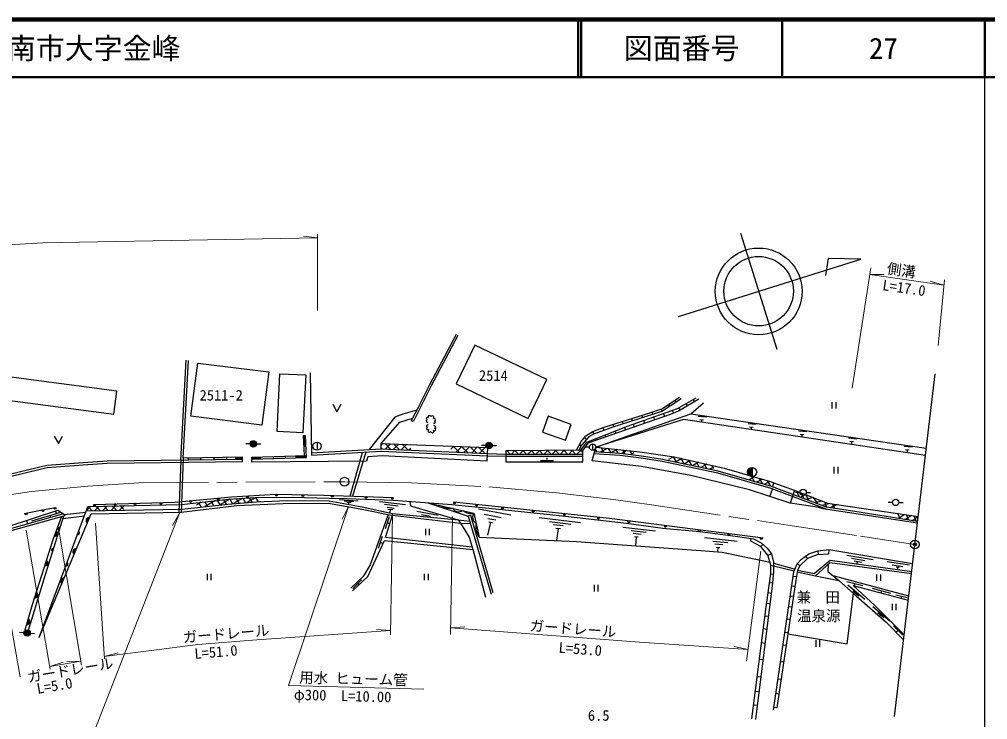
# Model space of a CAD drawing. Units: millimetres at full size, sheet at 1:1000; details may follow other scales. Extents: x 40000 to 680000, y 20000 to 380000.
# Drawn here: x 412178 to 579500, y 258954 to 380000 of the extents above; entities that cross this region are included whole.
import ezdxf
from ezdxf.enums import TextEntityAlignment as Align

# ---------------------------------------------------------------- set-up
doc = ezdxf.new("R2010")
doc.units = ezdxf.units.MM
doc.header["$LTSCALE"] = 1000
doc.header["$PDMODE"] = 32
doc.header["$PDSIZE"] = 500
doc.linetypes.add('CHAIN', pattern=[18.5, 12, -1.5, 3.5, -1.5])
for name, color, linetype, lineweight in [('M-BGD', 7, 'Continuous', 25), ('M-BMK', 2, 'CHAIN', 13), ('M-BMK-OTRS', 5, 'Continuous', 25), ('M-BMK-SRVR', 3, 'Continuous', 25), ('M-STR-HTXT', 7, 'Continuous', 13), ('M-TTL', 2, 'Continuous', 140), ('M-TTL-BAND', 7, 'Continuous', 25), ('M-TTL-LINE', 7, 'Continuous', 50)]:
    doc.layers.add(name, color=color, linetype=linetype, lineweight=lineweight)
for name, color, linetype in [('M-BMK-HTXT', 7, 'Continuous'), ('M-OTRS', 6, 'Continuous'), ('M-TTL-TXT', 7, 'Continuous')]:
    doc.layers.add(name, color=color, linetype=linetype)
doc.styles.add('ＭＳ ゴシック', font='')
doc.styles.get('ＭＳ ゴシック').set_extended_font_data('MS Gothic')

msp = doc.modelspace()

# ---------------------------------------------------------------- hatches: boundary and pattern name
at = {"layer": 'M-BGD'}
for points in [[(461651, 308079), (461301, 308065), (461374, 306218), (461724, 306232)], [(452050, 306620, 0.41421), (452600, 306070, 0.41421), (453150, 306620, 1)], [(492797, 306333, 0.41421), (493347, 305783, 0.41421), (493897, 306333, 1)], [(461787, 304611), (459945, 304559), (459955, 304209), (461801, 304262)], [(443524, 303812), (443519, 304212), (441376, 304186), (441381, 303786)], [(445863, 304241), (445868, 303841), (448051, 303868), (448046, 304268)], [(450728, 303901), (450723, 304301), (449537, 304286), (449542, 303886)], [(453907, 304389), (452337, 304345), (452331, 303994), (453917, 304039)], [(458138, 304508), (456052, 304449), (456062, 304100), (458147, 304158)], [(538791, 300948), (538791, 302548, 0.41421), (537991, 301748, 0.41421)], [(423921, 292971), (424304, 293885, 0.82183)], [(418498, 291587), (418199, 290643, 0.82183)], [(419046, 291596), (419234, 292193, 0.84072)], [(422424, 291502), (422206, 290915, 0.84072)], [(417915, 288008), (418103, 288605, 0.84072)], [(421649, 287547), (422032, 288460, 0.82183)], [(416845, 286467), (416546, 285522, 0.82183)], [(420426, 286114), (420209, 285527, 0.84072)], [(419531, 282490), (419913, 283404, 0.82183)], [(415099, 280945), (414800, 280001, 0.82183)], [(413718, 276361), (413419, 275416, 0.82183)], [(412966, 273957, 1), (414064, 273886, 0.41421), (413551, 274470, 0.41421)]]:
    msp.add_hatch(color=256, dxfattribs=at).paths.add_polyline_path(points)

# ---------------------------------------------------------------- linework, layer by layer
for p, q in [((440076, 303770), (441017, 321074)), ((440499, 304175), (441416, 321053)), ((462447, 318895), (462649, 304645)), ((524341, 313429), (524557, 313101)), ((525418, 314120), (525626, 313805)), ((527367, 313572), (527608, 313166)), ((528625, 314289), (528853, 313904)), ((552576, 313837), (552576, 312719)), ((553243, 313837), (553243, 312719)), ((519741, 311548), (519838, 311140)), ((521476, 312104), (521604, 311700)), ((521761, 311262), (521940, 310748)), ((523084, 312655), (523272, 312254)), ((523499, 311884), (523683, 311355)), ((524992, 312418), (525194, 311909)), ((526102, 312852), (526355, 312424)), ((528203, 311822), (568905, 305893)), ((529507, 311424), (530901, 311293)), ((480215, 310467), (479903, 310626)), ((514748, 309975), (514878, 309566)), ((516366, 310485), (516495, 310079)), ((517950, 310984), (518077, 310581)), ((518243, 310003), (518411, 309519)), ((520012, 310636), (520185, 310137)), ((529740, 310849), (530381, 310789)), ((530061, 310819), (530032, 310430)), ((538101, 310163), (539496, 310032)), ((538335, 309588), (538975, 309528)), ((538655, 309558), (538626, 309168)), ((461301, 308065), (461651, 308079)), ((461438, 304601), (461301, 308065)), ((461801, 304262), (461651, 308079)), ((511279, 308781), (511450, 308317)), ((512984, 309406), (513154, 308946)), ((513376, 308152), (513496, 307808)), ((515106, 308819), (515246, 308417)), ((516738, 309449), (516897, 308992)), ((546858, 308887), (548252, 308756)), ((547091, 308311), (547732, 308251)), ((547412, 308281), (547383, 307892)), ((452050, 306620), (451300, 306620)), ((453150, 306620), (453900, 306620)), ((461374, 306218), (461724, 306232)), ((463612, 306930), (463612, 305530)), ((474976, 306684), (474693, 306401)), ((475391, 306669), (476392, 305668)), ((476340, 306635), (475415, 305709)), ((477704, 306585), (476772, 305652)), ((476859, 306616), (477868, 305607)), ((479069, 306535), (478130, 305596)), ((478327, 306562), (479344, 305545)), ((479795, 306508), (479820, 306482)), ((487254, 306235), (486730, 305711)), ((487134, 306239), (488199, 305175)), ((492797, 306333), (492047, 306333)), ((493897, 306333), (494647, 306333)), ((508963, 306485), (509268, 306312)), ((509829, 307750), (510222, 307396)), ((510532, 307055), (510619, 306806)), ((511235, 306614), (511235, 305514)), ((511767, 307531), (511868, 307241)), ((555440, 307641), (556834, 307511)), ((555673, 307066), (556314, 307006)), ((555993, 307036), (555965, 306647)), ((565055, 306224), (566449, 306093)), ((452337, 304345), (461791, 304611)), ((459945, 304559), (459955, 304209)), ((469327, 297608), (471495, 305155)), ((472028, 305186), (469752, 297595)), ((474686, 305960), (474916, 305730)), ((479797, 305849), (479487, 305539)), ((486711, 305249), (486723, 305237)), ((488619, 306185), (487632, 305199)), ((488602, 306186), (489675, 305113)), ((489983, 306135), (488990, 305142)), ((490070, 306132), (491150, 305052)), ((491347, 306085), (490347, 305085)), ((491538, 306078), (492626, 304990)), ((492712, 306035), (491705, 305029)), ((496318, 305399), (496236, 305317)), ((496459, 305400), (496990, 304869)), ((497748, 305415), (497202, 304869)), ((497857, 305416), (498404, 304869)), ((499178, 305431), (498617, 304869)), ((499256, 305432), (499818, 304869)), ((500609, 305447), (500031, 304869)), ((500654, 305448), (501232, 304869)), ((502039, 305463), (501445, 304869)), ((502053, 305463), (502647, 304869)), ((503469, 305479), (502859, 304869)), ((503451, 305479), (504061, 304869)), ((504900, 305496), (504274, 304869)), ((504849, 305495), (505475, 304869)), ((506330, 305512), (505688, 304869)), ((506248, 305511), (506889, 304869)), ((507760, 305528), (507102, 304869)), ((507646, 305527), (508303, 304869)), ((509191, 305544), (508516, 304869)), ((509045, 305542), (509529, 305058)), ((510685, 306064), (509935, 306064)), ((511694, 305719), (511993, 305202)), ((512049, 306024), (511725, 305837)), ((511785, 306064), (512535, 306064)), ((513746, 305849), (512571, 305171)), ((512713, 305955), (513185, 305137)), ((513941, 305829), (514377, 305073)), ((515442, 305674), (514400, 305072)), ((515169, 305702), (515569, 305009)), ((517139, 305499), (516203, 304958)), ((516396, 305575), (516797, 304881)), ((517624, 305449), (518045, 304719)), ((518370, 305055), (517836, 304746)), ((565288, 305648), (565928, 305588)), ((565608, 305618), (565579, 305229)), ((440076, 303770), (439729, 294816)), ((440499, 304175), (440136, 294824)), ((450723, 304301), (440499, 304175)), ((441381, 303786), (441376, 304186)), ((443524, 303812), (443519, 304212)), ((445868, 303841), (445863, 304241)), ((448051, 303868), (448046, 304268)), ((449537, 304286), (449542, 303886)), ((450728, 303901), (450723, 304301)), ((450733, 303501), (450728, 303901)), ((452331, 303994), (452337, 304345)), ((453917, 304039), (453907, 304389)), ((456052, 304449), (456062, 304100)), ((458138, 304508), (458147, 304158)), ((502224, 303738), (504481, 303742)), ((503359, 303943), (503364, 304216)), ((524341, 303815), (524413, 303690)), ((525223, 304392), (524358, 303893)), ((525157, 304402), (525729, 303411)), ((526676, 304076), (525578, 303443)), ((526473, 304121), (527045, 303131)), ((528118, 303754), (527040, 303132)), ((527799, 303826), (528361, 302851)), ((529560, 303432), (528502, 302822)), ((529124, 303530), (529677, 302572)), ((531003, 303111), (529964, 302511)), ((530450, 303234), (530993, 302292)), ((531775, 302938), (532101, 302373)), ((532154, 302620), (531427, 302200)), ((538791, 302548), (538791, 300948)), ((552949, 302633), (552949, 301515)), ((553616, 302633), (553616, 301515)), ((537797, 300509), (537813, 300481)), ((539189, 300908), (538237, 300359)), ((538694, 300954), (539197, 300083)), ((540512, 300518), (539573, 299976)), ((540016, 300664), (540581, 299686)), ((541831, 300125), (540909, 299592)), ((541408, 300253), (541965, 299289)), ((542333, 299170), (542579, 299856)), ((541875, 297543), (542343, 298792)), ((542374, 299283), (542239, 299205)), ((546098, 298594), (545379, 296397)), ((547062, 298237), (546312, 298237)), ((546988, 297423), (546506, 298440)), ((548037, 297848), (547144, 297365)), ((547270, 298144), (547795, 297120)), ((548037, 297848), (548592, 296821)), ((548162, 298237), (548912, 298237)), ((443593, 296523), (442768, 296047)), ((443133, 296471), (443579, 295699)), ((444217, 296594), (444662, 295822)), ((446081, 296805), (444309, 295782)), ((445301, 296716), (445746, 295945)), ((446385, 296839), (446830, 296068)), ((448547, 297074), (446799, 296065)), ((447468, 296962), (447913, 296191)), ((448558, 297074), (449015, 296283)), ((450809, 297225), (449200, 296296)), ((449670, 297149), (450123, 296364)), ((450782, 297223), (451231, 296445)), ((453063, 297372), (451490, 296464)), ((451894, 297297), (452339, 296526)), ((453006, 297371), (453452, 296599)), ((453862, 296678), (453746, 296611)), ((467509, 297022), (470737, 296773)), ((468305, 296794), (469974, 296648)), ((468759, 296551), (469493, 296492)), ((469126, 296522), (469066, 296188)), ((474421, 296678), (478889, 296169)), ((475277, 296174), (477611, 295908)), ((549331, 297348), (548124, 296997)), ((549331, 297348), (550099, 296256)), ((550894, 296744), (549562, 296458)), ((552300, 296317), (550912, 295951)), ((551299, 296587), (551633, 295680)), ((552642, 296266), (553076, 295463)), ((563068, 296500), (562318, 296500)), ((564168, 296500), (564918, 296500)), ((414307, 293317), (419316, 294833)), ((418572, 294608), (418441, 295012)), ((419940, 294385), (423654, 294820)), ((424477, 295784), (423744, 295050)), ((424060, 295774), (424767, 295067)), ((425924, 295816), (425182, 295074)), ((425443, 295806), (426158, 295090)), ((427371, 295849), (426620, 295098)), ((426826, 295837), (427549, 295114)), ((428818, 295882), (428058, 295122)), ((428209, 295868), (428940, 295137)), ((430264, 295914), (429497, 295146)), ((429593, 295899), (430202, 295289)), ((475729, 295662), (476933, 295525)), ((475874, 295352), (476710, 295257)), ((476292, 295305), (476158, 294706)), ((480853, 294980), (484568, 294313)), ((491502, 295367), (497078, 294363)), ((553562, 296128), (552242, 295589)), ((564358, 293680), (563969, 294573)), ((413657, 292808), (413467, 293392)), ((417591, 293909), (417480, 294278)), ((419708, 293697), (423419, 294186)), ((476060, 294011), (475382, 291949)), ((476179, 292811), (475716, 292963)), ((481643, 294404), (483222, 294131)), ((488018, 293489), (490009, 293274)), ((488432, 292893), (490134, 292846)), ((492514, 294444), (495461, 293913)), ((493621, 293099), (493089, 290836)), ((493143, 293724), (494508, 293479)), ((493280, 293160), (493961, 293038)), ((501975, 293867), (509137, 293025)), ((503764, 293193), (507449, 292760)), ((565115, 294402), (564144, 293715)), ((566322, 294222), (565334, 293523)), ((565903, 293431), (565505, 294344)), ((567502, 294045), (566497, 293335)), ((567208, 293220), (566803, 294150)), ((482352, 291954), (482352, 290836)), ((483019, 291954), (483019, 290836)), ((504459, 292691), (506123, 292495)), ((504910, 292061), (505697, 291968)), ((505303, 292014), (504969, 289892)), ((516484, 292250), (522092, 291611)), ((517878, 291626), (520508, 291379)), ((518220, 291168), (519614, 291038)), ((474847, 290621), (474168, 288559)), ((474966, 289421), (474502, 289573)), ((518453, 290593), (519093, 290533)), ((518773, 290563), (518659, 288999)), ((530598, 290427), (536206, 289788)), ((531992, 289803), (534622, 289556)), ((532334, 289345), (533728, 289215)), ((532567, 288770), (533207, 288710)), ((532887, 288740), (532830, 287962)), ((540320, 288868), (540647, 289255)), ((550170, 288129), (550225, 287441)), ((541535, 287383), (542131, 287615)), ((548381, 286809), (548067, 287226)), ((555191, 287372), (559739, 286652)), ((555953, 286851), (558273, 286484)), ((556409, 286399), (557746, 286188)), ((556944, 285866), (557014, 286303)), ((562158, 286277), (565973, 285731)), ((542054, 285668), (542503, 285535)), ((542503, 285982), (546212, 284978)), ((542503, 285535), (546080, 284667)), ((547049, 285556), (546644, 285934)), ((562999, 285691), (564853, 285438)), ((563702, 285378), (564234, 285303)), ((563968, 285341), (563909, 284910)), ((444623, 284182), (444623, 283064)), ((445289, 284182), (445289, 283064)), ((469825, 281639), (471274, 283097)), ((482158, 284182), (482158, 283064)), ((482825, 284182), (482825, 283064)), ((542050, 284160), (542467, 284122)), ((546442, 283624), (545893, 283706)), ((565872, 280291), (552816, 283791)), ((555153, 282811), (557938, 282119)), ((560314, 284042), (560314, 282924)), ((560980, 284042), (560980, 282924)), ((470657, 282476), (470859, 282260)), ((511502, 282231), (511502, 281113)), ((512168, 282231), (512168, 281113)), ((541839, 282653), (542328, 282592)), ((546174, 281947), (545644, 282025)), ((555325, 282253), (558290, 279756)), ((556193, 281242), (557252, 280377)), ((556545, 282465), (556443, 282076)), ((559535, 281680), (562728, 280810)), ((561131, 281245), (561017, 280867)), ((541595, 280908), (542108, 280843)), ((545915, 280216), (545388, 280295)), ((556722, 280810), (556521, 280576)), ((563662, 280543), (565609, 280067)), ((564636, 280305), (564538, 279937)), ((541340, 279085), (541878, 279018)), ((545641, 278376), (545116, 278454)), ((559636, 278506), (562601, 276009)), ((562976, 278980), (562976, 277862)), ((563643, 278980), (563643, 277862)), ((541052, 276902), (541604, 276833)), ((545324, 276254), (544802, 276332)), ((560504, 277495), (561563, 276631)), ((561033, 277063), (560832, 276829)), ((540769, 274690), (541325, 274620)), ((563221, 275156), (564834, 273578)), ((412966, 273957), (412218, 274005)), ((414064, 273886), (414812, 273837)), ((544468, 274079), (544988, 274001)), ((564028, 274367), (563706, 274055)), ((540457, 272262), (541020, 272191)), ((544654, 271763), (544137, 271840)), ((549793, 272664), (549793, 271546)), ((550460, 272664), (550460, 271546)), ((540089, 269393), (540659, 269321)), ((544222, 268862), (543708, 268938)), ((539706, 266403), (540283, 266331)), ((543777, 265878), (543266, 265954)), ((539384, 263897), (539968, 263823)), ((543399, 263350), (542895, 263446)), ((539078, 261508), (539668, 261434))]:
    msp.add_line(p, q, dxfattribs=at)
for points in [[(487657, 325527), (483043, 316843), (481071, 312910), (480134, 311078), (479903, 310626)], [(487966, 325363), (483354, 316682), (481383, 312752), (480446, 310919), (480215, 310467)], [(508461, 305536), (509241, 307012), (510048, 308024), (511279, 308781), (513260, 309506), (521118, 311982), (523193, 312692), (526277, 314671)], [(466328, 313457), (467044, 312162), (467760, 313457)], [(526546, 314411), (523200, 312207), (514579, 309471), (511367, 308287), (510596, 307812), (509304, 306376), (508829, 305540)], [(509220, 305544), (510232, 306939), (517293, 309663), (525927, 312753), (529112, 314565)], [(529574, 314332), (526081, 312262), (524655, 311694), (510433, 306741), (509529, 305548)], [(568751, 304588), (526951, 310831), (511780, 306052), (528203, 311822), (530420, 313705)], [(480842, 312462), (478436, 311732), (477073, 311213), (472639, 305622)], [(483730, 310219), (483858, 310173), (483970, 310219), (484077, 310352), (484057, 310482), (483974, 310541), (483914, 310553), (484020, 310613), (484084, 310803), (484052, 310939), (483871, 311009), (483723, 310990), (483800, 311186), (483803, 311353), (483679, 311429), (483497, 311467), (483372, 311411), (483340, 311350), (483287, 311432), (483055, 311535), (482882, 311467), (482783, 311307), (482825, 311196), (482895, 311143), (482702, 311191), (482510, 311079), (482457, 310880), (482529, 310803), (482656, 310771), (482499, 310727), (482477, 310638), (482518, 310468), (482601, 310378), (482773, 310301)], [(474697, 306695), (477930, 310346), (480134, 311078)], [(482868, 309874), (482740, 309920), (482628, 309874), (482522, 309741), (482542, 309611), (482625, 309552), (482684, 309540), (482579, 309480), (482514, 309290), (482547, 309154), (482728, 309084), (482875, 309103), (482798, 308907), (482795, 308740), (482919, 308664), (483101, 308626), (483226, 308682), (483259, 308743), (483312, 308661), (483544, 308558), (483717, 308626), (483816, 308786), (483774, 308897), (483704, 308950), (483897, 308902), (484088, 309014), (484141, 309213), (484070, 309290), (483942, 309322), (484099, 309366), (484121, 309455), (484080, 309625), (483998, 309715), (483826, 309792)], [(418217, 307955), (418933, 306660), (419649, 307955)], [(474682, 305740), (474697, 306695), (493084, 306022)], [(493084, 306022), (492952, 303647), (474889, 304560), (472377, 304397), (472149, 303616), (452322, 303476), (452331, 303994), (461801, 304262)], [(462644, 305046), (474682, 305740), (493019, 304974), (496242, 304869), (509529, 304869)], [(462649, 304645), (474685, 305339), (493004, 304574), (496236, 304469), (509529, 304469)], [(567369, 292923), (551065, 295365), (550018, 295672), (545374, 296398), (538375, 298688), (528233, 301180), (519689, 302738), (511174, 303708), (511780, 306052), (519409, 305264), (525336, 304375), (533979, 302446), (541768, 300147), (546235, 298545), (551807, 296390), (567502, 294045)], [(551750, 295263), (542066, 298896), (532851, 301540), (523277, 303574), (519627, 304161), (515960, 304637), (511477, 304879)], [(567400, 293189), (556525, 294945), (551633, 295680), (542176, 299229), (532936, 301880), (523341, 303918), (519678, 304508), (515992, 304986), (511566, 305225)], [(450728, 303901), (427354, 303613), (423182, 303357), (416909, 302874), (408749, 300912), (405023, 300073), (401299, 299477), (398895, 299064), (383132, 296360), (369291, 293723), (356818, 291214), (352467, 290421), (350694, 288672), (338661, 286050), (324472, 282959)], [(450733, 303501), (427368, 303214), (423210, 302958), (416972, 302478), (408839, 300523), (405099, 299680), (401364, 299082), (398963, 298670), (383203, 295967), (369368, 293331), (356893, 290821), (352660, 290050), (350892, 288306), (338746, 285659), (324626, 282583)], [(425068, 296157), (439114, 296525), (448823, 297448), (456521, 297918), (464781, 297752), (476780, 297373)], [(415625, 273167), (424008, 295773), (440191, 296138), (448323, 297059), (452997, 297371), (459297, 297430), (465731, 297215), (468742, 297154), (476838, 296916), (486915, 296133), (496191, 295233), (506529, 294112), (517099, 292912), (523354, 292061), (529775, 291448), (535052, 290809), (539068, 290193), (540365, 289493), (541430, 288593), (542131, 287615), (542503, 286196), (542503, 284517), (542331, 282615), (539362, 259003)], [(415625, 273167), (424566, 294512), (440136, 294824), (449768, 295977), (457780, 296339), (465572, 296374), (471726, 295285), (476121, 294350), (478629, 294053), (488432, 292893), (489885, 290481), (490601, 288191), (492718, 280132)], [(423740, 295050), (440305, 295327), (448181, 296222), (453182, 296587), (458439, 296809), (465705, 296791), (471444, 295761), (476638, 294599), (488018, 293489), (488432, 292893)], [(479651, 296697), (479779, 295937), (488018, 293489)], [(482754, 296456), (489758, 294134), (493691, 280659)], [(482754, 296456), (490720, 294669), (491634, 290467), (508435, 289743), (516341, 289169), (529931, 288174), (533647, 287902), (541899, 286179)], [(540726, 290348), (514138, 293725), (487209, 296572)], [(393875, 276568), (401679, 284206), (405950, 289535), (410092, 292293), (418844, 295143), (419789, 294524), (410419, 291902), (406965, 290211)], [(405262, 288676), (410971, 291719), (420091, 294245), (419789, 294524)], [(413033, 294590), (416195, 295203), (418412, 295646)], [(419445, 294066), (417979, 290052), (414413, 278778), (413127, 274421)], [(413738, 274408), (416437, 283320), (419860, 294181)], [(475903, 294396), (472791, 285703), (471565, 283723), (469484, 281690)], [(490415, 288787), (475453, 290444), (476633, 294289)], [(494031, 280868), (490216, 294245), (489758, 294134)], [(469774, 281247), (472375, 283677), (475255, 289938), (490546, 288367)], [(538771, 259116), (541252, 278458), (542050, 284160), (542054, 285668), (541535, 287383), (540320, 288868), (538586, 289806), (538586, 290267)], [(542484, 260668), (546011, 284503), (546596, 285883), (547340, 286678), (548614, 287638), (550170, 288129), (552084, 288358), (566539, 285922)], [(552084, 288358), (551997, 287583), (550015, 287424), (548381, 286809), (547049, 285556), (546656, 284794), (546343, 283081), (543049, 261000), (542544, 261075)], [(546656, 284794), (549547, 284235), (552272, 286507), (566379, 284571)], [(546604, 284507), (549759, 283798), (553771, 283006)], [(566331, 284167), (552235, 286047), (549759, 283798)], [(551954, 285792), (551861, 284575), (553771, 283006), (556316, 280754), (561994, 275820), (564978, 272743)], [(565083, 273636), (560056, 278630), (556243, 282129), (565791, 279606)], [(544957, 273791), (555255, 272078), (556316, 280754)]]:
    msp.add_lwpolyline(points, dxfattribs=at)
for points in [[(487665, 316977), (500101, 311017), (503321, 317735), (490885, 323695)], [(455278, 319097), (454086, 309848), (441819, 311429), (442998, 320571)], [(409872, 318286), (409246, 314263), (428511, 311734), (429033, 315705)], [(461685, 318561), (461166, 308543), (456747, 308772), (457177, 318723)], [(502606, 308666), (506556, 307246), (507536, 309971), (503586, 311392)], [(496236, 305398), (496236, 303541), (509529, 303541), (509529, 305548)]]:
    msp.add_lwpolyline(points, close=True, dxfattribs=at)
for centre, radius in [((452600, 306620), 550), ((463612, 306230), 700), ((493347, 306333), 550), ((511235, 306064), 550), ((538791, 301748), 800), ((456622, 297772), 150), ((547612, 298237), 550), ((428736, 296132), 150), ((432152, 296199), 150), ((436661, 296304), 150), ((441784, 296659), 150), ((446543, 297073), 150), ((451618, 297456), 150), ((461161, 297668), 150), ((466245, 297553), 150), ((472102, 297360), 150), ((476627, 297222), 150), ((487365, 296396), 150), ((563618, 296500), 550), ((413354, 294506), 150), ((416267, 295057), 150), ((418362, 295485), 150), ((425170, 296008), 150), ((491198, 295997), 150), ((495648, 295532), 150), ((500962, 294973), 150), ((506354, 294394), 150), ((512227, 293765), 150), ((517491, 293141), 150), ((523800, 292350), 150), ((529653, 291587), 150), ((534804, 290934), 150), ((540381, 290253), 150), ((413515, 273921), 550)]:
    msp.add_circle(centre, radius, dxfattribs=at)
for centre, radius, start, end in [((486621, 298578), 3099, 237.6274, 277.08822), ((488138, 296242), 1353, 213.08082, 301.63481), ((490142, 296478), 1898, 226.99145, 287.72417), ((491670, 293972), 1178, 143.70579, 240.83399), ((424203, 293390), 505, 78.44298, 236.10117), ((494559, 292400), 3506, 171.08222, 213.45756), ((418255, 291144), 505, 263.61916, 61.27735), ((419192, 291878), 318, 82.39899, 242.61673), ((422264, 291227), 318, 259.54614, 59.76387), ((418061, 288290), 318, 82.39899, 242.61673), ((421930, 287966), 505, 78.44298, 236.10117), ((416603, 286024), 505, 263.61916, 61.27735), ((420266, 285840), 318, 259.54614, 59.76387), ((419812, 282909), 505, 78.44298, 236.10117), ((414856, 280503), 505, 263.61916, 61.27735), ((413475, 275918), 505, 263.61916, 61.27735)]:
    msp.add_arc(centre, radius, start, end, dxfattribs=at)
at = {"layer": 'M-BMK'}
msp.add_lwpolyline([(407443, 297381), (414282, 298368), (424010, 299322), (432806, 299883), (468342, 300088), (479929, 299889), (493312, 299188), (504989, 298130), (514851, 297008), (521417, 296082), (544969, 292574), (557544, 290681), (566931, 289231)], dxfattribs=at)
at = {"layer": 'M-BMK-OTRS'}
msp.add_line((563405, 259472), (570425, 318719), dxfattribs=at)
at = {"layer": 'M-BMK-SRVR'}
for p, q in [((536778, 343029), (543083, 322998)), ((526100, 328660), (557605, 338577)), ((551939, 338687), (551460, 335724)), ((557605, 338577), (551939, 338687))]:
    msp.add_line(p, q, dxfattribs=at)
for centre, radius in [((539943, 332973), 7500), ((539931, 333014), 6000), ((468342, 300088), 750), ((566931, 289231), 750)]:
    msp.add_circle(centre, radius, dxfattribs=at)
at = {"layer": 'M-OTRS'}
msp.add_point((566931, 289231), dxfattribs=at)
at = {"layer": 'M-STR-HTXT'}
for p, q in [((463704, 342227), (461267, 342525)), ((463675, 329689), (463705, 342873)), ((559319, 337040), (556069, 316264)), ((571952, 334075), (559144, 335926)), ((559144, 335926), (561599, 335917)), ((571952, 334075), (569594, 334761)), ((570958, 323653), (572039, 334993)), ((439827, 294659), (438626, 292518)), ((469054, 295793), (467958, 293596)), ((476326, 273633), (476638, 294599)), ((426882, 269460), (425333, 292940)), ((486703, 273647), (487038, 294071)), ((412306, 266375), (407795, 291455)), ((413354, 291703), (417507, 267689)), ((422943, 268345), (419003, 291702)), ((537852, 269068), (540293, 288062)), ((476336, 274342), (473887, 274518)), ((486723, 274829), (489173, 274983)), ((538111, 271085), (535708, 271586)), ((426853, 269889), (429224, 270527)), ((417428, 268148), (422822, 269058)), ((417428, 268148), (419768, 268889)), ((422822, 269058), (420368, 268990))]:
    msp.add_line(p, q, dxfattribs=at)
for points in [[(255062, 317993), (267470, 318395), (276945, 319007), (288146, 319983), (294961, 320868), (306501, 322864), (318893, 325694), (332439, 329076), (349133, 333750), (361217, 335876), (372861, 337558), (382680, 338783), (399354, 340389), (416258, 341389), (463704, 342227)], [(446604, 250684), (422870, 251150), (439827, 294659)], [(482088, 264244), (458703, 264867), (469054, 295793)], [(486723, 274829), (519356, 272318), (538111, 271085)], [(426853, 269889), (436363, 271068), (443023, 271920), (453235, 272772), (476336, 274342)]]:
    msp.add_lwpolyline(points, dxfattribs=at)
at = {"layer": 'M-TTL'}
msp.add_line((680000, 380000), (40000, 380000), dxfattribs=at)
at = {"layer": 'M-TTL-BAND'}
msp.add_line((579000, 20000), (579000, 370000), dxfattribs=at)
at = {"layer": 'M-TTL-LINE'}
for p, q in [((508747, 380000), (508747, 370000)), ((509247, 380000), (509247, 370000)), ((543997, 380000), (543997, 370000)), ((579000, 380000), (579000, 370000)), ((40000, 370000), (680000, 370000))]:
    msp.add_line(p, q, dxfattribs=at)

# ---------------------------------------------------------------- texts
at = {"layer": 'M-BMK-HTXT', "style": 'ＭＳ ゴシック'}
for s, p in [('2514', (491598, 316968)), ('2511-2', (443319, 313567)), ('兼  田', (546475, 278648)), ('温泉源', (546572, 275420))]:
    msp.add_text(s, height=1833, dxfattribs=at).set_placement(p, align=Align.BOTTOM_LEFT)
at = {"layer": 'M-STR-HTXT', "style": 'ＭＳ ゴシック'}
for s, rotation, p in [('側溝', 351.774, (561921, 335525)), ('L=17.0', 351.774, (561150, 332669)), ('ガードレール', 355.6, (500259, 273787)), ('ガードレール', 4.772, (440551, 271714)), ('L=51.0', 4.772, (442547, 268889)), ('L=53.0', 355.6, (505267, 269984)), ('ガードレール', 9.573, (413817, 264837)), ('L=5.0', 9.573, (415426, 262858)), ('用水 ヒューム管', 358.474, (460501, 264819)), ('φ300  L=10.00', 358.474, (459571, 261841))]:
    msp.add_text(s, height=1833, rotation=rotation, dxfattribs=at).set_placement(p, align=Align.BOTTOM_LEFT)
msp.add_text('6.5', height=1833, dxfattribs=at).set_placement((512292, 258217), align=Align.BOTTOM_CENTER)
at = {"layer": 'M-TTL-TXT', "style": 'ＭＳ ゴシック'}
msp.add_text('周南市大字金峰', height=3666, dxfattribs=at).set_placement((405024, 375000), align=Align.MIDDLE_LEFT)
for s, p in [('図面番号', (526622, 375000)), ('27', (561497, 375000))]:
    msp.add_text(s, height=3666, dxfattribs=at).set_placement(p, align=Align.MIDDLE_CENTER)

doc.saveas('drawing.dxf')
